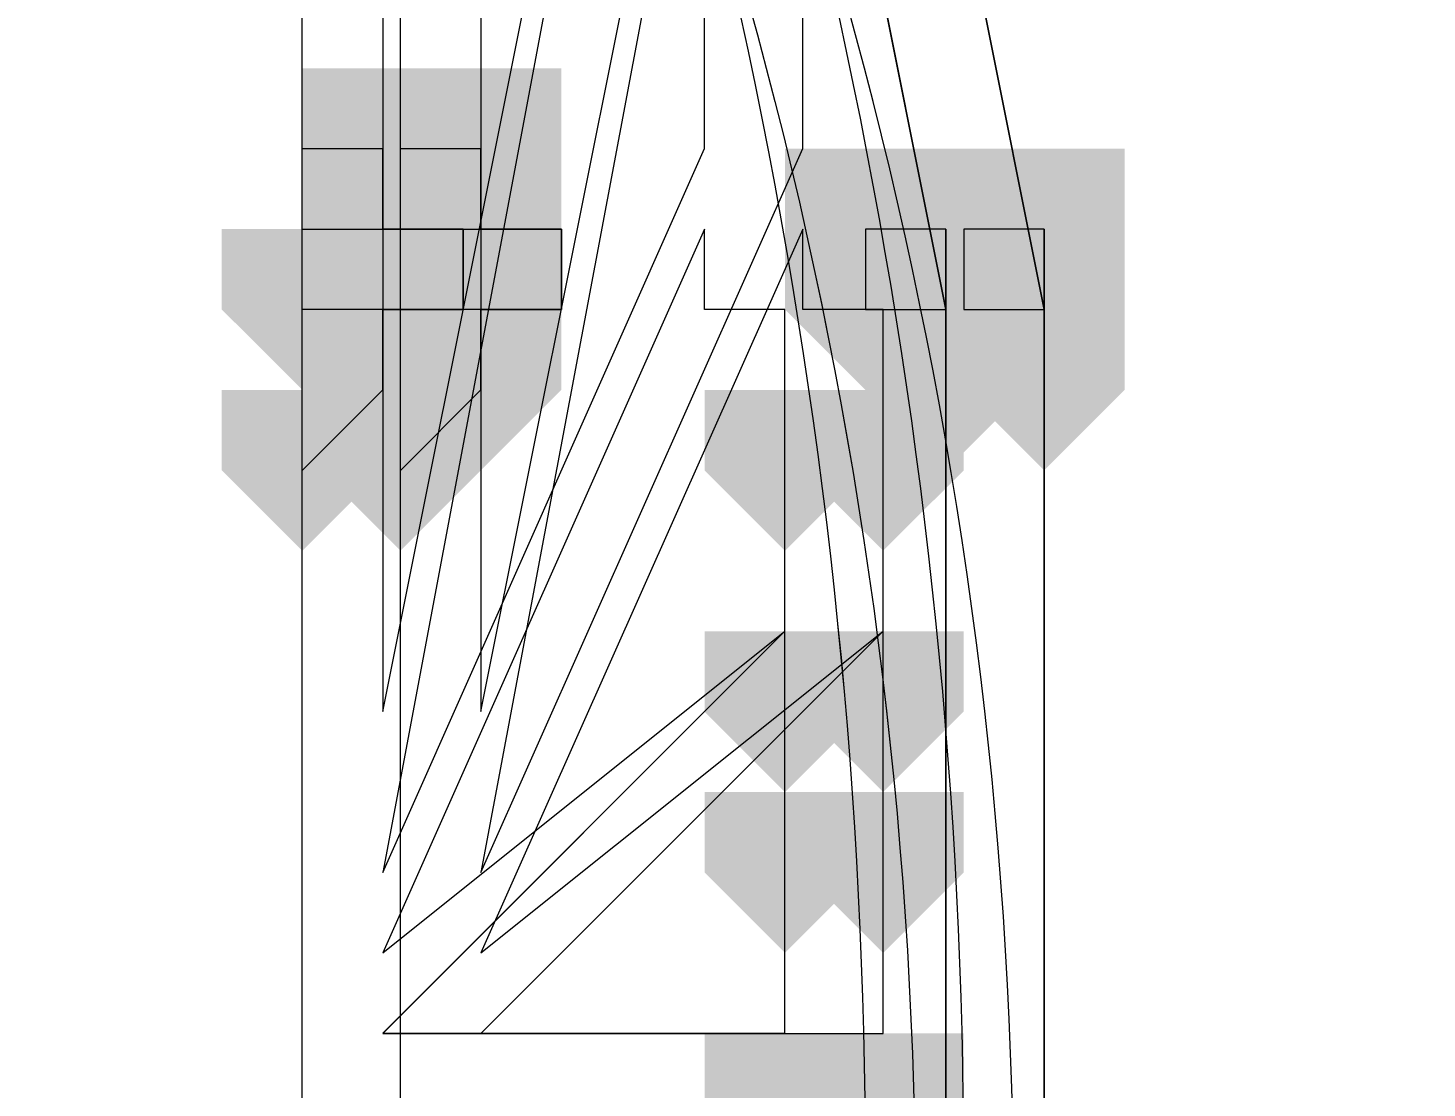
# Model space of a CAD drawing. Header units: millimetres. Extents: x -10178924 to 11692288, y -947381 to 58396.
# Drawn here: x 879267.6 to 879341.3, y -912645.8 to -912590 of the extents above; entities that cross this region are included whole.
import ezdxf
from ezdxf import colors
from ezdxf.entities.mleader import LeaderData, LeaderLine
from ezdxf.math import Vec2, Vec3

# ---------------------------------------------------------------- set-up
doc = ezdxf.new("R2010")
doc.units = ezdxf.units.MM
doc.layers.add('_надписи канализация', color=7, linetype='Continuous')
doc.layers.add('ВК_Выноски', color=7, linetype='Continuous')
doc.layers.add('Сантехнические приборы', color=7, linetype='Continuous', lineweight=9)
doc.styles.add('ISOCPEUR', font='isocpeui.ttf', dxfattribs={"width": 0.9})

# ---------------------------------------------------------------- blocks, each defined once
blk = doc.blocks.new('_None')
blk = doc.blocks.new('A$Cad086cf1')
at = {"layer": 'Сантехнические приборы', "true_color": 0x636466, "transparency": 33554559}
for points in [[(45504.837, -38301.367), (45509.07, -38301.367), (45509.07, -38305.6), (45504.837, -38309.833), (45500.603, -38305.6), (45500.603, -38301.367)], [(45504.837, -38301.367), (45509.07, -38301.367), (45509.07, -38305.6), (45504.837, -38309.833), (45500.603, -38305.6), (45500.603, -38301.367)], [(45510.006, -38301.367), (45514.239, -38301.367), (45514.239, -38305.6), (45510.006, -38309.833), (45505.772, -38305.6), (45505.772, -38301.367)], [(45510.006, -38301.367), (45514.239, -38301.367), (45514.239, -38305.6), (45510.006, -38309.833), (45505.772, -38305.6), (45505.772, -38301.367)], [(45504.837, -38305.6), (45509.07, -38305.6), (45509.07, -38309.833), (45504.837, -38314.067), (45500.603, -38309.833), (45500.603, -38305.6)], [(45504.837, -38305.6), (45509.07, -38305.6), (45509.07, -38309.833), (45504.837, -38314.067), (45500.603, -38309.833), (45500.603, -38305.6)], [(45504.837, -38305.6), (45509.07, -38305.6), (45509.07, -38309.833), (45504.837, -38314.067), (45500.603, -38309.833), (45500.603, -38305.6)], [(45510.006, -38305.6), (45514.239, -38305.6), (45514.239, -38309.833), (45510.006, -38314.067), (45505.772, -38309.833), (45505.772, -38305.6)], [(45510.006, -38305.6), (45514.239, -38305.6), (45514.239, -38309.833), (45510.006, -38314.067), (45505.772, -38309.833), (45505.772, -38305.6)], [(45510.006, -38305.6), (45514.239, -38305.6), (45514.239, -38309.833), (45510.006, -38314.067), (45505.772, -38309.833), (45505.772, -38305.6)], [(45530.237, -38305.6), (45534.47, -38305.6), (45534.47, -38309.833), (45530.237, -38314.067), (45526.003, -38309.833), (45526.003, -38305.6)], [(45530.237, -38305.6), (45534.47, -38305.6), (45534.47, -38309.833), (45530.237, -38314.067), (45526.003, -38309.833), (45526.003, -38305.6)], [(45530.237, -38305.6), (45534.47, -38305.6), (45534.47, -38309.833), (45530.237, -38314.067), (45526.003, -38309.833), (45526.003, -38305.6)], [(45530.237, -38305.6), (45534.47, -38305.6), (45534.47, -38309.833), (45530.237, -38314.067), (45526.003, -38309.833), (45526.003, -38305.6)], [(45530.237, -38305.6), (45534.47, -38305.6), (45534.47, -38309.833), (45530.237, -38314.067), (45526.003, -38309.833), (45526.003, -38305.6)], [(45534.47, -38305.6), (45538.703, -38305.6), (45538.703, -38309.833), (45534.47, -38314.067), (45530.237, -38309.833), (45530.237, -38305.6)], [(45534.47, -38305.6), (45538.703, -38305.6), (45538.703, -38309.833), (45534.47, -38314.067), (45530.237, -38309.833), (45530.237, -38305.6)], [(45534.47, -38305.6), (45538.703, -38305.6), (45538.703, -38309.833), (45534.47, -38314.067), (45530.237, -38309.833), (45530.237, -38305.6)], [(45534.47, -38305.6), (45538.703, -38305.6), (45538.703, -38309.833), (45534.47, -38314.067), (45530.237, -38309.833), (45530.237, -38305.6)], [(45534.47, -38305.6), (45538.703, -38305.6), (45538.703, -38309.833), (45534.47, -38314.067), (45530.237, -38309.833), (45530.237, -38305.6)], [(45534.47, -38305.6), (45538.703, -38305.6), (45538.703, -38309.833), (45534.47, -38314.067), (45530.237, -38309.833), (45530.237, -38305.6)], [(45535.406, -38305.6), (45539.639, -38305.6), (45539.639, -38309.833), (45535.406, -38314.067), (45531.172, -38309.833), (45531.172, -38305.6)], [(45535.406, -38305.6), (45539.639, -38305.6), (45539.639, -38309.833), (45535.406, -38314.067), (45531.172, -38309.833), (45531.172, -38305.6)], [(45535.406, -38305.6), (45539.639, -38305.6), (45539.639, -38309.833), (45535.406, -38314.067), (45531.172, -38309.833), (45531.172, -38305.6)], [(45535.406, -38305.6), (45539.639, -38305.6), (45539.639, -38309.833), (45535.406, -38314.067), (45531.172, -38309.833), (45531.172, -38305.6)], [(45535.406, -38305.6), (45539.639, -38305.6), (45539.639, -38309.833), (45535.406, -38314.067), (45531.172, -38309.833), (45531.172, -38305.6)], [(45539.639, -38305.6), (45543.872, -38305.6), (45543.872, -38309.833), (45539.639, -38314.067), (45535.406, -38309.833), (45535.406, -38305.6)], [(45539.639, -38305.6), (45543.872, -38305.6), (45543.872, -38309.833), (45539.639, -38314.067), (45535.406, -38309.833), (45535.406, -38305.6)], [(45539.639, -38305.6), (45543.872, -38305.6), (45543.872, -38309.833), (45539.639, -38314.067), (45535.406, -38309.833), (45535.406, -38305.6)], [(45539.639, -38305.6), (45543.872, -38305.6), (45543.872, -38309.833), (45539.639, -38314.067), (45535.406, -38309.833), (45535.406, -38305.6)], [(45539.639, -38305.6), (45543.872, -38305.6), (45543.872, -38309.833), (45539.639, -38314.067), (45535.406, -38309.833), (45535.406, -38305.6)], [(45539.639, -38305.6), (45543.872, -38305.6), (45543.872, -38309.833), (45539.639, -38314.067), (45535.406, -38309.833), (45535.406, -38305.6)], [(45500.603, -38309.833), (45504.837, -38309.833), (45504.837, -38314.067), (45500.603, -38318.3), (45496.37, -38314.067), (45496.37, -38309.833)], [(45504.837, -38309.833), (45509.07, -38309.833), (45509.07, -38314.067), (45504.837, -38318.3), (45500.603, -38314.067), (45500.603, -38309.833)], [(45505.772, -38309.833), (45510.006, -38309.833), (45510.006, -38314.067), (45505.772, -38318.3), (45501.539, -38314.067), (45501.539, -38309.833)], [(45510.006, -38309.833), (45514.239, -38309.833), (45514.239, -38314.067), (45510.006, -38318.3), (45505.772, -38314.067), (45505.772, -38309.833)], [(45530.237, -38309.833), (45534.47, -38309.833), (45534.47, -38314.067), (45530.237, -38318.3), (45526.003, -38314.067), (45526.003, -38309.833)], [(45530.237, -38309.833), (45534.47, -38309.833), (45534.47, -38314.067), (45530.237, -38318.3), (45526.003, -38314.067), (45526.003, -38309.833)], [(45530.237, -38309.833), (45534.47, -38309.833), (45534.47, -38314.067), (45530.237, -38318.3), (45526.003, -38314.067), (45526.003, -38309.833)], [(45530.237, -38309.833), (45534.47, -38309.833), (45534.47, -38314.067), (45530.237, -38318.3), (45526.003, -38314.067), (45526.003, -38309.833)], [(45530.237, -38309.833), (45534.47, -38309.833), (45534.47, -38314.067), (45530.237, -38318.3), (45526.003, -38314.067), (45526.003, -38309.833)], [(45530.237, -38309.833), (45534.47, -38309.833), (45534.47, -38314.067), (45530.237, -38318.3), (45526.003, -38314.067), (45526.003, -38309.833)], [(45530.237, -38309.833), (45534.47, -38309.833), (45534.47, -38314.067), (45530.237, -38318.3), (45526.003, -38314.067), (45526.003, -38309.833)], [(45530.237, -38309.833), (45534.47, -38309.833), (45534.47, -38314.067), (45530.237, -38318.3), (45526.003, -38314.067), (45526.003, -38309.833)], [(45534.47, -38309.833), (45538.703, -38309.833), (45538.703, -38314.067), (45534.47, -38318.3), (45530.237, -38314.067), (45530.237, -38309.833)], [(45534.47, -38309.833), (45538.703, -38309.833), (45538.703, -38314.067), (45534.47, -38318.3), (45530.237, -38314.067), (45530.237, -38309.833)], [(45534.47, -38309.833), (45538.703, -38309.833), (45538.703, -38314.067), (45534.47, -38318.3), (45530.237, -38314.067), (45530.237, -38309.833)], [(45534.47, -38309.833), (45538.703, -38309.833), (45538.703, -38314.067), (45534.47, -38318.3), (45530.237, -38314.067), (45530.237, -38309.833)], [(45534.47, -38309.833), (45538.703, -38309.833), (45538.703, -38314.067), (45534.47, -38318.3), (45530.237, -38314.067), (45530.237, -38309.833)], [(45534.47, -38309.833), (45538.703, -38309.833), (45538.703, -38314.067), (45534.47, -38318.3), (45530.237, -38314.067), (45530.237, -38309.833)], [(45534.47, -38309.833), (45538.703, -38309.833), (45538.703, -38314.067), (45534.47, -38318.3), (45530.237, -38314.067), (45530.237, -38309.833)], [(45534.47, -38309.833), (45538.703, -38309.833), (45538.703, -38314.067), (45534.47, -38318.3), (45530.237, -38314.067), (45530.237, -38309.833)], [(45534.47, -38309.833), (45538.703, -38309.833), (45538.703, -38314.067), (45534.47, -38318.3), (45530.237, -38314.067), (45530.237, -38309.833)], [(45534.47, -38309.833), (45538.703, -38309.833), (45538.703, -38314.067), (45534.47, -38318.3), (45530.237, -38314.067), (45530.237, -38309.833)], [(45534.47, -38309.833), (45538.703, -38309.833), (45538.703, -38314.067), (45534.47, -38318.3), (45530.237, -38314.067), (45530.237, -38309.833)], [(45534.47, -38309.833), (45538.703, -38309.833), (45538.703, -38314.067), (45534.47, -38318.3), (45530.237, -38314.067), (45530.237, -38309.833)], [(45534.47, -38309.833), (45538.703, -38309.833), (45538.703, -38314.067), (45534.47, -38318.3), (45530.237, -38314.067), (45530.237, -38309.833)], [(45535.406, -38309.833), (45539.639, -38309.833), (45539.639, -38314.067), (45535.406, -38318.3), (45531.172, -38314.067), (45531.172, -38309.833)], [(45535.406, -38309.833), (45539.639, -38309.833), (45539.639, -38314.067), (45535.406, -38318.3), (45531.172, -38314.067), (45531.172, -38309.833)], [(45535.406, -38309.833), (45539.639, -38309.833), (45539.639, -38314.067), (45535.406, -38318.3), (45531.172, -38314.067), (45531.172, -38309.833)], [(45535.406, -38309.833), (45539.639, -38309.833), (45539.639, -38314.067), (45535.406, -38318.3), (45531.172, -38314.067), (45531.172, -38309.833)], [(45535.406, -38309.833), (45539.639, -38309.833), (45539.639, -38314.067), (45535.406, -38318.3), (45531.172, -38314.067), (45531.172, -38309.833)], [(45535.406, -38309.833), (45539.639, -38309.833), (45539.639, -38314.067), (45535.406, -38318.3), (45531.172, -38314.067), (45531.172, -38309.833)], [(45535.406, -38309.833), (45539.639, -38309.833), (45539.639, -38314.067), (45535.406, -38318.3), (45531.172, -38314.067), (45531.172, -38309.833)], [(45535.406, -38309.833), (45539.639, -38309.833), (45539.639, -38314.067), (45535.406, -38318.3), (45531.172, -38314.067), (45531.172, -38309.833)], [(45539.639, -38309.833), (45543.872, -38309.833), (45543.872, -38314.067), (45539.639, -38318.3), (45535.406, -38314.067), (45535.406, -38309.833)], [(45539.639, -38309.833), (45543.872, -38309.833), (45543.872, -38314.067), (45539.639, -38318.3), (45535.406, -38314.067), (45535.406, -38309.833)], [(45539.639, -38309.833), (45543.872, -38309.833), (45543.872, -38314.067), (45539.639, -38318.3), (45535.406, -38314.067), (45535.406, -38309.833)], [(45539.639, -38309.833), (45543.872, -38309.833), (45543.872, -38314.067), (45539.639, -38318.3), (45535.406, -38314.067), (45535.406, -38309.833)], [(45539.639, -38309.833), (45543.872, -38309.833), (45543.872, -38314.067), (45539.639, -38318.3), (45535.406, -38314.067), (45535.406, -38309.833)], [(45539.639, -38309.833), (45543.872, -38309.833), (45543.872, -38314.067), (45539.639, -38318.3), (45535.406, -38314.067), (45535.406, -38309.833)], [(45539.639, -38309.833), (45543.872, -38309.833), (45543.872, -38314.067), (45539.639, -38318.3), (45535.406, -38314.067), (45535.406, -38309.833)], [(45539.639, -38309.833), (45543.872, -38309.833), (45543.872, -38314.067), (45539.639, -38318.3), (45535.406, -38314.067), (45535.406, -38309.833)], [(45539.639, -38309.833), (45543.872, -38309.833), (45543.872, -38314.067), (45539.639, -38318.3), (45535.406, -38314.067), (45535.406, -38309.833)], [(45539.639, -38309.833), (45543.872, -38309.833), (45543.872, -38314.067), (45539.639, -38318.3), (45535.406, -38314.067), (45535.406, -38309.833)], [(45539.639, -38309.833), (45543.872, -38309.833), (45543.872, -38314.067), (45539.639, -38318.3), (45535.406, -38314.067), (45535.406, -38309.833)], [(45539.639, -38309.833), (45543.872, -38309.833), (45543.872, -38314.067), (45539.639, -38318.3), (45535.406, -38314.067), (45535.406, -38309.833)], [(45539.639, -38309.833), (45543.872, -38309.833), (45543.872, -38314.067), (45539.639, -38318.3), (45535.406, -38314.067), (45535.406, -38309.833)], [(45504.837, -38314.067), (45509.07, -38314.067), (45509.07, -38318.3), (45504.837, -38322.533), (45500.603, -38318.3), (45500.603, -38314.067)], [(45504.837, -38314.067), (45509.07, -38314.067), (45509.07, -38318.3), (45504.837, -38322.533), (45500.603, -38318.3), (45500.603, -38314.067)], [(45504.837, -38314.067), (45509.07, -38314.067), (45509.07, -38318.3), (45504.837, -38322.533), (45500.603, -38318.3), (45500.603, -38314.067)], [(45504.837, -38314.067), (45509.07, -38314.067), (45509.07, -38318.3), (45504.837, -38322.533), (45500.603, -38318.3), (45500.603, -38314.067)], [(45510.006, -38314.067), (45514.239, -38314.067), (45514.239, -38318.3), (45510.006, -38322.533), (45505.772, -38318.3), (45505.772, -38314.067)], [(45510.006, -38314.067), (45514.239, -38314.067), (45514.239, -38318.3), (45510.006, -38322.533), (45505.772, -38318.3), (45505.772, -38314.067)], [(45510.006, -38314.067), (45514.239, -38314.067), (45514.239, -38318.3), (45510.006, -38322.533), (45505.772, -38318.3), (45505.772, -38314.067)], [(45510.006, -38314.067), (45514.239, -38314.067), (45514.239, -38318.3), (45510.006, -38322.533), (45505.772, -38318.3), (45505.772, -38314.067)], [(45534.47, -38314.067), (45538.703, -38314.067), (45538.703, -38318.3), (45534.47, -38322.533), (45530.237, -38318.3), (45530.237, -38314.067)], [(45539.639, -38314.067), (45543.872, -38314.067), (45543.872, -38318.3), (45539.639, -38322.533), (45535.406, -38318.3), (45535.406, -38314.067)], [(45500.603, -38318.3), (45504.837, -38318.3), (45504.837, -38322.533), (45500.603, -38326.767), (45496.37, -38322.533), (45496.37, -38318.3)], [(45500.603, -38318.3), (45504.837, -38318.3), (45504.837, -38322.533), (45500.603, -38326.767), (45496.37, -38322.533), (45496.37, -38318.3)], [(45505.772, -38318.3), (45510.006, -38318.3), (45510.006, -38322.533), (45505.772, -38326.767), (45501.539, -38322.533), (45501.539, -38318.3)], [(45505.772, -38318.3), (45510.006, -38318.3), (45510.006, -38322.533), (45505.772, -38326.767), (45501.539, -38322.533), (45501.539, -38318.3)], [(45526.003, -38318.3), (45530.237, -38318.3), (45530.237, -38322.533), (45526.003, -38326.767), (45521.77, -38322.533), (45521.77, -38318.3)], [(45531.172, -38318.3), (45535.406, -38318.3), (45535.406, -38322.533), (45531.172, -38326.767), (45526.939, -38322.533), (45526.939, -38318.3)], [(45526.003, -38331), (45530.237, -38331), (45530.237, -38335.233), (45526.003, -38339.467), (45521.77, -38335.233), (45521.77, -38331)], [(45531.172, -38331), (45535.406, -38331), (45535.406, -38335.233), (45531.172, -38339.467), (45526.939, -38335.233), (45526.939, -38331)], [(45526.003, -38339.467), (45530.237, -38339.467), (45530.237, -38343.7), (45526.003, -38347.934), (45521.77, -38343.7), (45521.77, -38339.467)], [(45531.172, -38339.467), (45535.406, -38339.467), (45535.406, -38343.7), (45531.172, -38347.934), (45526.939, -38343.7), (45526.939, -38339.467)], [(45526.003, -38352.167), (45530.237, -38352.167), (45530.237, -38356.4), (45526.003, -38360.634), (45521.77, -38356.4), (45521.77, -38352.167)], [(45531.172, -38352.167), (45535.406, -38352.167), (45535.406, -38356.4), (45531.172, -38360.634), (45526.939, -38356.4), (45526.939, -38352.167)]]:
    blk.add_hatch(color=251, dxfattribs=at).paths.add_polyline_path(points)
at = {"layer": 'Сантехнические приборы', "color": 251, "true_color": 0x636466, "transparency": 33554687}
for p, q in [((45505.772, -38517.268), (45505.772, -38191.299)), ((45510.006, -38246.333), (45510.006, -38335.233)), ((45510.006, -38335.233), (45522.706, -38271.733)), ((45522.706, -38275.966), (45510.006, -38343.7)), ((45539.639, -38314.067), (45535.406, -38292.9)), ((45535.406, -38292.9), (45539.639, -38314.067)), ((45539.639, -38314.067), (45535.406, -38292.9)), ((45535.406, -38292.9), (45539.639, -38314.067)), ((45526.939, -38301.367), (45526.939, -38297.133)), ((45526.939, -38305.6), (45526.939, -38301.367)), ((45505.772, -38305.6), (45510.006, -38305.6)), ((45510.006, -38343.7), (45526.939, -38305.6)), ((45510.006, -38305.6), (45510.006, -38309.833)), ((45510.006, -38309.833), (45510.006, -38305.6)), ((45505.772, -38309.833), (45510.006, -38309.833)), ((45526.939, -38309.833), (45510.006, -38347.934)), ((45510.006, -38309.833), (45514.239, -38309.833)), ((45514.239, -38309.833), (45510.006, -38309.833)), ((45510.006, -38309.833), (45510.006, -38314.067)), ((45514.239, -38309.833), (45514.239, -38314.067)), ((45514.239, -38314.067), (45514.239, -38309.833)), ((45526.939, -38314.067), (45526.939, -38309.833)), ((45539.639, -38309.833), (45535.406, -38309.833)), ((45535.406, -38309.833), (45535.406, -38314.067)), ((45539.639, -38309.833), (45539.639, -38314.067)), ((45539.639, -38314.067), (45539.639, -38309.833)), ((45510.006, -38314.067), (45505.772, -38314.067)), ((45514.239, -38314.067), (45510.006, -38314.067)), ((45510.006, -38314.067), (45510.006, -38318.3)), ((45510.006, -38318.3), (45510.006, -38314.067)), ((45510.006, -38314.067), (45514.239, -38314.067)), ((45531.172, -38314.067), (45526.939, -38314.067)), ((45531.172, -38318.3), (45531.172, -38314.067)), ((45535.406, -38314.067), (45539.639, -38314.067)), ((45539.639, -38335.233), (45539.639, -38314.067)), ((45539.639, -38314.067), (45539.639, -38335.233)), ((45539.639, -38335.233), (45539.639, -38314.067)), ((45539.639, -38314.067), (45539.639, -38335.233)), ((45510.006, -38318.3), (45505.772, -38322.533)), ((45505.772, -38322.533), (45510.006, -38318.3)), ((45531.172, -38322.533), (45531.172, -38318.3)), ((45531.172, -38326.767), (45531.172, -38322.533)), ((45531.172, -38331), (45531.172, -38326.767)), ((45510.006, -38347.934), (45531.172, -38331)), ((45531.172, -38331), (45510.006, -38352.167)), ((45531.172, -38335.233), (45531.172, -38331)), ((45531.172, -38339.467), (45531.172, -38335.233)), ((45539.639, -38360.634), (45539.639, -38335.233)), ((45539.639, -38335.233), (45539.639, -38360.634)), ((45539.639, -38360.634), (45539.639, -38335.233)), ((45539.639, -38335.233), (45539.639, -38360.634)), ((45531.172, -38343.7), (45531.172, -38339.467)), ((45531.172, -38347.934), (45531.172, -38343.7)), ((45531.172, -38352.167), (45531.172, -38347.934)), ((45510.006, -38352.167), (45531.172, -38352.167))]:
    blk.add_line(p, q, dxfattribs=at)
for points in [[(45174.635, -38191.299), (45174.635, -38517.268), (45500.603, -38517.268), (45500.603, -38191.299)], [(45504.837, -38335.233), (45517.537, -38271.733), (45517.537, -38267.5), (45513.303, -38259.033), (45513.303, -38254.8), (45509.07, -38250.566), (45504.837, -38246.333)], [(45504.837, -38343.7), (45521.77, -38305.6), (45521.77, -38301.367), (45521.77, -38297.133), (45521.77, -38292.9), (45521.77, -38288.666), (45521.77, -38284.433), (45517.537, -38280.2), (45517.537, -38275.966)], [(45526.003, -38331), (45526.003, -38326.767), (45526.003, -38322.533), (45526.003, -38318.3), (45526.003, -38314.067), (45521.77, -38314.067), (45521.77, -38309.833), (45504.837, -38347.934)], [(45526.003, -38352.167), (45526.003, -38347.934), (45526.003, -38343.7), (45526.003, -38339.467), (45526.003, -38335.233), (45526.003, -38331), (45504.837, -38352.167)]]:
    blk.add_lwpolyline(points, close=True, dxfattribs=at)
for points in [[(45509.07, -38474.934), (45513.303, -38466.468), (45521.77, -38458.001), (45526.003, -38445.301), (45530.237, -38424.134), (45530.237, -38407.201), (45534.47, -38381.8), (45534.47, -38360.634), (45534.47, -38335.233), (45534.47, -38314.067), (45530.237, -38292.9)], [(45530.237, -38292.9), (45534.47, -38314.067), (45534.47, -38335.233), (45534.47, -38360.634), (45534.47, -38381.8), (45530.237, -38407.201), (45530.237, -38424.134), (45526.003, -38445.301), (45521.77, -38458.001), (45513.303, -38466.468), (45509.07, -38474.934), (45500.603, -38479.168), (45509.07, -38474.934), (45513.303, -38466.468), (45521.77, -38458.001), (45526.003, -38445.301), (45530.237, -38424.134), (45530.237, -38407.201), (45534.47, -38381.8), (45534.47, -38360.634), (45534.47, -38335.233), (45534.47, -38314.067), (45530.237, -38292.9)], [(45530.237, -38292.9), (45534.47, -38314.067), (45534.47, -38335.233), (45534.47, -38360.634), (45534.47, -38381.8)], [(45500.603, -38305.6), (45504.837, -38305.6), (45504.837, -38309.833), (45509.07, -38309.833), (45509.07, -38314.067), (45504.837, -38314.067), (45504.837, -38318.3), (45500.603, -38322.533), (45504.837, -38318.3), (45504.837, -38314.067), (45509.07, -38314.067), (45509.07, -38309.833), (45504.837, -38309.833), (45504.837, -38305.6)], [(45500.603, -38309.833), (45504.837, -38309.833), (45504.837, -38314.067), (45500.603, -38314.067)], [(45534.47, -38309.833), (45534.47, -38314.067), (45534.47, -38309.833), (45530.237, -38309.833), (45530.237, -38314.067), (45534.47, -38314.067)]]:
    blk.add_lwpolyline(points, dxfattribs=at)
blk.add_lwpolyline([(45504.837, -38242.1), (45500.603, -38242.1, -0.248454), (45509.07, -38466.468, 0.207133)], format="xyb", close=True, dxfattribs=at)
for centre, radius, start, end in [((45298.178, -38362.277), 239.871, 334.25539, 30.06677), ((45252.938, -38359.174), 282.471, 337.67623, 24.48561)]:
    blk.add_arc(centre, radius, start, end, dxfattribs=at)

msp = doc.modelspace()

# ---------------------------------------------------------------- hatches: boundary and pattern name
at = {"layer": 'Сантехнические приборы', "transparency": 33554559}
for points in [[(879286.308, -912592.101), (879290.542, -912592.101), (879290.542, -912596.334), (879286.308, -912600.568), (879282.075, -912596.334), (879282.075, -912592.101)], [(879286.308, -912592.101), (879290.542, -912592.101), (879290.542, -912596.334), (879286.308, -912600.568), (879282.075, -912596.334), (879282.075, -912592.101)], [(879286.308, -912596.334), (879290.542, -912596.334), (879290.542, -912600.568), (879286.308, -912604.801), (879282.075, -912600.568), (879282.075, -912596.334)], [(879286.308, -912596.334), (879290.542, -912596.334), (879290.542, -912600.568), (879286.308, -912604.801), (879282.075, -912600.568), (879282.075, -912596.334)], [(879286.308, -912596.334), (879290.542, -912596.334), (879290.542, -912600.568), (879286.308, -912604.801), (879282.075, -912600.568), (879282.075, -912596.334)], [(879311.709, -912596.334), (879315.942, -912596.334), (879315.942, -912600.568), (879311.709, -912604.801), (879307.475, -912600.568), (879307.475, -912596.334)], [(879311.709, -912596.334), (879315.942, -912596.334), (879315.942, -912600.568), (879311.709, -912604.801), (879307.475, -912600.568), (879307.475, -912596.334)], [(879311.709, -912596.334), (879315.942, -912596.334), (879315.942, -912600.568), (879311.709, -912604.801), (879307.475, -912600.568), (879307.475, -912596.334)], [(879311.709, -912596.334), (879315.942, -912596.334), (879315.942, -912600.568), (879311.709, -912604.801), (879307.475, -912600.568), (879307.475, -912596.334)], [(879311.709, -912596.334), (879315.942, -912596.334), (879315.942, -912600.568), (879311.709, -912604.801), (879307.475, -912600.568), (879307.475, -912596.334)], [(879315.942, -912596.334), (879320.175, -912596.334), (879320.175, -912600.568), (879315.942, -912604.801), (879311.709, -912600.568), (879311.709, -912596.334)], [(879315.942, -912596.334), (879320.175, -912596.334), (879320.175, -912600.568), (879315.942, -912604.801), (879311.709, -912600.568), (879311.709, -912596.334)], [(879315.942, -912596.334), (879320.175, -912596.334), (879320.175, -912600.568), (879315.942, -912604.801), (879311.709, -912600.568), (879311.709, -912596.334)], [(879315.942, -912596.334), (879320.175, -912596.334), (879320.175, -912600.568), (879315.942, -912604.801), (879311.709, -912600.568), (879311.709, -912596.334)], [(879315.942, -912596.334), (879320.175, -912596.334), (879320.175, -912600.568), (879315.942, -912604.801), (879311.709, -912600.568), (879311.709, -912596.334)], [(879315.942, -912596.334), (879320.175, -912596.334), (879320.175, -912600.568), (879315.942, -912604.801), (879311.709, -912600.568), (879311.709, -912596.334)], [(879282.075, -912600.568), (879286.308, -912600.568), (879286.308, -912604.801), (879282.075, -912609.035), (879277.842, -912604.801), (879277.842, -912600.568)], [(879286.308, -912600.568), (879290.542, -912600.568), (879290.542, -912604.801), (879286.308, -912609.035), (879282.075, -912604.801), (879282.075, -912600.568)], [(879311.709, -912600.568), (879315.942, -912600.568), (879315.942, -912604.801), (879311.709, -912609.035), (879307.475, -912604.801), (879307.475, -912600.568)], [(879311.709, -912600.568), (879315.942, -912600.568), (879315.942, -912604.801), (879311.709, -912609.035), (879307.475, -912604.801), (879307.475, -912600.568)], [(879311.709, -912600.568), (879315.942, -912600.568), (879315.942, -912604.801), (879311.709, -912609.035), (879307.475, -912604.801), (879307.475, -912600.568)], [(879311.709, -912600.568), (879315.942, -912600.568), (879315.942, -912604.801), (879311.709, -912609.035), (879307.475, -912604.801), (879307.475, -912600.568)], [(879311.709, -912600.568), (879315.942, -912600.568), (879315.942, -912604.801), (879311.709, -912609.035), (879307.475, -912604.801), (879307.475, -912600.568)], [(879311.709, -912600.568), (879315.942, -912600.568), (879315.942, -912604.801), (879311.709, -912609.035), (879307.475, -912604.801), (879307.475, -912600.568)], [(879311.709, -912600.568), (879315.942, -912600.568), (879315.942, -912604.801), (879311.709, -912609.035), (879307.475, -912604.801), (879307.475, -912600.568)], [(879311.709, -912600.568), (879315.942, -912600.568), (879315.942, -912604.801), (879311.709, -912609.035), (879307.475, -912604.801), (879307.475, -912600.568)], [(879315.942, -912600.568), (879320.175, -912600.568), (879320.175, -912604.801), (879315.942, -912609.035), (879311.709, -912604.801), (879311.709, -912600.568)], [(879315.942, -912600.568), (879320.175, -912600.568), (879320.175, -912604.801), (879315.942, -912609.035), (879311.709, -912604.801), (879311.709, -912600.568)], [(879315.942, -912600.568), (879320.175, -912600.568), (879320.175, -912604.801), (879315.942, -912609.035), (879311.709, -912604.801), (879311.709, -912600.568)], [(879315.942, -912600.568), (879320.175, -912600.568), (879320.175, -912604.801), (879315.942, -912609.035), (879311.709, -912604.801), (879311.709, -912600.568)], [(879315.942, -912600.568), (879320.175, -912600.568), (879320.175, -912604.801), (879315.942, -912609.035), (879311.709, -912604.801), (879311.709, -912600.568)], [(879315.942, -912600.568), (879320.175, -912600.568), (879320.175, -912604.801), (879315.942, -912609.035), (879311.709, -912604.801), (879311.709, -912600.568)], [(879315.942, -912600.568), (879320.175, -912600.568), (879320.175, -912604.801), (879315.942, -912609.035), (879311.709, -912604.801), (879311.709, -912600.568)], [(879315.942, -912600.568), (879320.175, -912600.568), (879320.175, -912604.801), (879315.942, -912609.035), (879311.709, -912604.801), (879311.709, -912600.568)], [(879315.942, -912600.568), (879320.175, -912600.568), (879320.175, -912604.801), (879315.942, -912609.035), (879311.709, -912604.801), (879311.709, -912600.568)], [(879315.942, -912600.568), (879320.175, -912600.568), (879320.175, -912604.801), (879315.942, -912609.035), (879311.709, -912604.801), (879311.709, -912600.568)], [(879315.942, -912600.568), (879320.175, -912600.568), (879320.175, -912604.801), (879315.942, -912609.035), (879311.709, -912604.801), (879311.709, -912600.568)], [(879315.942, -912600.568), (879320.175, -912600.568), (879320.175, -912604.801), (879315.942, -912609.035), (879311.709, -912604.801), (879311.709, -912600.568)], [(879315.942, -912600.568), (879320.175, -912600.568), (879320.175, -912604.801), (879315.942, -912609.035), (879311.709, -912604.801), (879311.709, -912600.568)], [(879286.308, -912604.801), (879290.542, -912604.801), (879290.542, -912609.035), (879286.308, -912613.268), (879282.075, -912609.035), (879282.075, -912604.801)], [(879286.308, -912604.801), (879290.542, -912604.801), (879290.542, -912609.035), (879286.308, -912613.268), (879282.075, -912609.035), (879282.075, -912604.801)], [(879286.308, -912604.801), (879290.542, -912604.801), (879290.542, -912609.035), (879286.308, -912613.268), (879282.075, -912609.035), (879282.075, -912604.801)], [(879286.308, -912604.801), (879290.542, -912604.801), (879290.542, -912609.035), (879286.308, -912613.268), (879282.075, -912609.035), (879282.075, -912604.801)], [(879315.942, -912604.801), (879320.175, -912604.801), (879320.175, -912609.035), (879315.942, -912613.268), (879311.709, -912609.035), (879311.709, -912604.801)], [(879282.075, -912609.035), (879286.308, -912609.035), (879286.308, -912613.268), (879282.075, -912617.501), (879277.842, -912613.268), (879277.842, -912609.035)], [(879282.075, -912609.035), (879286.308, -912609.035), (879286.308, -912613.268), (879282.075, -912617.501), (879277.842, -912613.268), (879277.842, -912609.035)], [(879307.475, -912609.035), (879311.709, -912609.035), (879311.709, -912613.268), (879307.475, -912617.501), (879303.242, -912613.268), (879303.242, -912609.035)], [(879307.475, -912621.735), (879311.709, -912621.735), (879311.709, -912625.968), (879307.475, -912630.201), (879303.242, -912625.968), (879303.242, -912621.735)], [(879307.475, -912630.201), (879311.709, -912630.201), (879311.709, -912634.435), (879307.475, -912638.668), (879303.242, -912634.435), (879303.242, -912630.201)], [(879307.475, -912642.901), (879311.709, -912642.901), (879311.709, -912647.135), (879307.475, -912651.368), (879303.242, -912647.135), (879303.242, -912642.901)]]:
    msp.add_hatch(color=256, dxfattribs=at).paths.add_polyline_path(points)

# ---------------------------------------------------------------- linework, layer by layer
at = {"layer": 'Сантехнические приборы', "transparency": 33554687}
for points in [[(878956.106, -912482.034), (878956.106, -912808.002), (879282.075, -912808.002), (879282.075, -912482.034)], [(879286.308, -912625.968), (879299.009, -912562.468), (879299.009, -912558.234), (879294.775, -912549.768), (879294.775, -912545.534), (879290.542, -912541.301), (879286.308, -912537.067)], [(879286.308, -912634.435), (879303.242, -912596.334), (879303.242, -912592.101), (879303.242, -912587.868), (879303.242, -912583.634), (879303.242, -912579.401), (879303.242, -912575.168), (879299.009, -912570.934), (879299.009, -912566.701)], [(879307.475, -912621.735), (879307.475, -912617.501), (879307.475, -912613.268), (879307.475, -912609.035), (879307.475, -912604.801), (879303.242, -912604.801), (879303.242, -912600.568), (879286.308, -912638.668)], [(879307.475, -912642.901), (879307.475, -912638.668), (879307.475, -912634.435), (879307.475, -912630.201), (879307.475, -912625.968), (879307.475, -912621.735), (879286.308, -912642.901)]]:
    msp.add_lwpolyline(points, close=True, dxfattribs=at)
msp.add_lwpolyline([(879286.308, -912532.834), (879282.075, -912532.834, -0.248454), (879290.542, -912757.202, 0.207133)], format="xyb", close=True, dxfattribs=at)
for points in [[(879311.709, -912583.634), (879315.942, -912604.801), (879315.942, -912625.968), (879315.942, -912651.368), (879315.942, -912672.535), (879311.709, -912697.935), (879311.709, -912714.869), (879307.475, -912736.035), (879303.242, -912748.735), (879294.775, -912757.202), (879290.542, -912765.669), (879282.075, -912769.902), (879290.542, -912765.669), (879294.775, -912757.202), (879303.242, -912748.735), (879307.475, -912736.035), (879311.709, -912714.869), (879311.709, -912697.935), (879315.942, -912672.535), (879315.942, -912651.368), (879315.942, -912625.968), (879315.942, -912604.801), (879311.709, -912583.634)], [(879290.542, -912765.669), (879294.775, -912757.202), (879303.242, -912748.735), (879307.475, -912736.035), (879311.709, -912714.869), (879311.709, -912697.935), (879315.942, -912672.535), (879315.942, -912651.368), (879315.942, -912625.968), (879315.942, -912604.801), (879311.709, -912583.634)], [(879311.709, -912583.634), (879315.942, -912604.801), (879315.942, -912625.968), (879315.942, -912651.368), (879315.942, -912672.535)], [(879282.075, -912596.334), (879286.308, -912596.334), (879286.308, -912600.568), (879290.542, -912600.568), (879290.542, -912604.801), (879286.308, -912604.801), (879286.308, -912609.035), (879282.075, -912613.268), (879286.308, -912609.035), (879286.308, -912604.801), (879290.542, -912604.801), (879290.542, -912600.568), (879286.308, -912600.568), (879286.308, -912596.334)], [(879282.075, -912600.568), (879286.308, -912600.568), (879286.308, -912604.801), (879282.075, -912604.801)], [(879315.942, -912600.568), (879315.942, -912604.801), (879315.942, -912600.568), (879311.709, -912600.568), (879311.709, -912604.801), (879315.942, -912604.801)]]:
    msp.add_lwpolyline(points, dxfattribs=at)

# ---------------------------------------------------------------- block references
msp.add_blockref('A$Cad086cf1', (833781.472, -874290.735))

# ---------------------------------------------------------------- leaders
at = {"layer": '_надписи канализация', "lineweight": -2}
ml = msp.add_multileader_mtext('Standard', dxfattribs=at)
ml.set_content('\\A1;Приямок{\\Fisocp3|c204; }800{\\fArial|b0|i0|c204|p34;х}800х800(h)\\P{\\fArial|b0|i0|c204|p34;с\\Fisocp3|c204; }насосом дренажным {\\A0; \\H0.91667x;ГНОМ 10-10Г\\A1;\\H1.09091x; \\PN=1,1 кВт \\P (1 раб)\\Fisocp3|c204; \\fISOCPEUR|b0|i0|c204|p34;(закрыть рифленым железом)}', color=256, style='ISOCPEUR')
ml.set_leader_properties(lineweight=13)
ml.set_arrow_properties(name='NONE')
ml.build(insert=Vec2(0, 0))
ml.multileader.update_dxf_attribs({"text_left_attachment_type": 6, "text_right_attachment_type": 6, "dogleg_length": 100, "arrow_head_size": 300, "scale": 100})
ctx = ml.context
ctx.base_point, ctx.scale, ctx.char_height, ctx.arrow_head_size, ctx.landing_gap_size, ctx.plane_origin = Vec3(740434.292, -912667.062), 100, 250, 300, 0.09, Vec3(743281.222, -913661.992)
ctx.left_attachment, ctx.right_attachment, ctx.text_align_type = 6, 6, 1
notes = []
notes.append((ctx, [(1, (1, 1, 0), (745889.155, -912667.062), (-1, 0), 100, [(1, [(748693.883, -916333.66)], 0, [])])]))
ctx.mtext.insert, ctx.mtext.width, ctx.mtext.alignment, ctx.mtext.flow_direction = Vec3(742864.052, -912342.062), 6781.38369, 2, 5
at = {"layer": 'ВК_Выноски'}
ml = msp.add_multileader_mtext('Standard', dxfattribs=at)
ml.set_content('{\\W0.9;Ст.К1-13\\P%%C110 }', color=7, style='ISOCPEUR')
ml.set_leader_properties(color=7, linetype='ByLayer', lineweight=-1)
ml.set_arrow_properties(name='NONE')
ml.build(insert=Vec2(0, 0))
ml.multileader.update_dxf_attribs({"text_left_attachment_type": 6, "text_right_attachment_type": 6, "dogleg_length": 0.36, "arrow_head_size": 300})
ctx = ml.context
ctx.base_point, ctx.char_height, ctx.arrow_head_size, ctx.landing_gap_size, ctx.plane_origin = Vec3(879256.099, -914751.73), 250, 300, 100, Vec3(873183.125, -939600.217)
ctx.left_attachment, ctx.right_attachment = 6, 6
notes.append((ctx, [(1, (1, 1, 0), (879155.739, -914751.73), (1, 0), 100.36, [(0, [(877274.564, -910516.942)], 0, [])])]))
ctx.mtext.insert, ctx.mtext.width, ctx.mtext.flow_direction = Vec3(879356.099, -914451.73), 513.53224, 5
for ctx, leaders in notes:
    for number, flags, end, landing, length, lines in leaders:
        leader = LeaderData()
        leader.index, (leader.has_last_leader_line, leader.has_dogleg_vector, leader.attachment_direction) = number, flags
        leader.last_leader_point, leader.dogleg_vector, leader.dogleg_length = Vec3(end), Vec3(landing), length
        for number, points, colour, breaks in lines:
            line = LeaderLine()
            line.index, line.vertices, line.color, line.breaks = number, Vec3.list(points), colors.encode_raw_color(colour), breaks
            leader.lines.append(line)
        ctx.leaders.append(leader)

doc.saveas('drawing.dxf')
